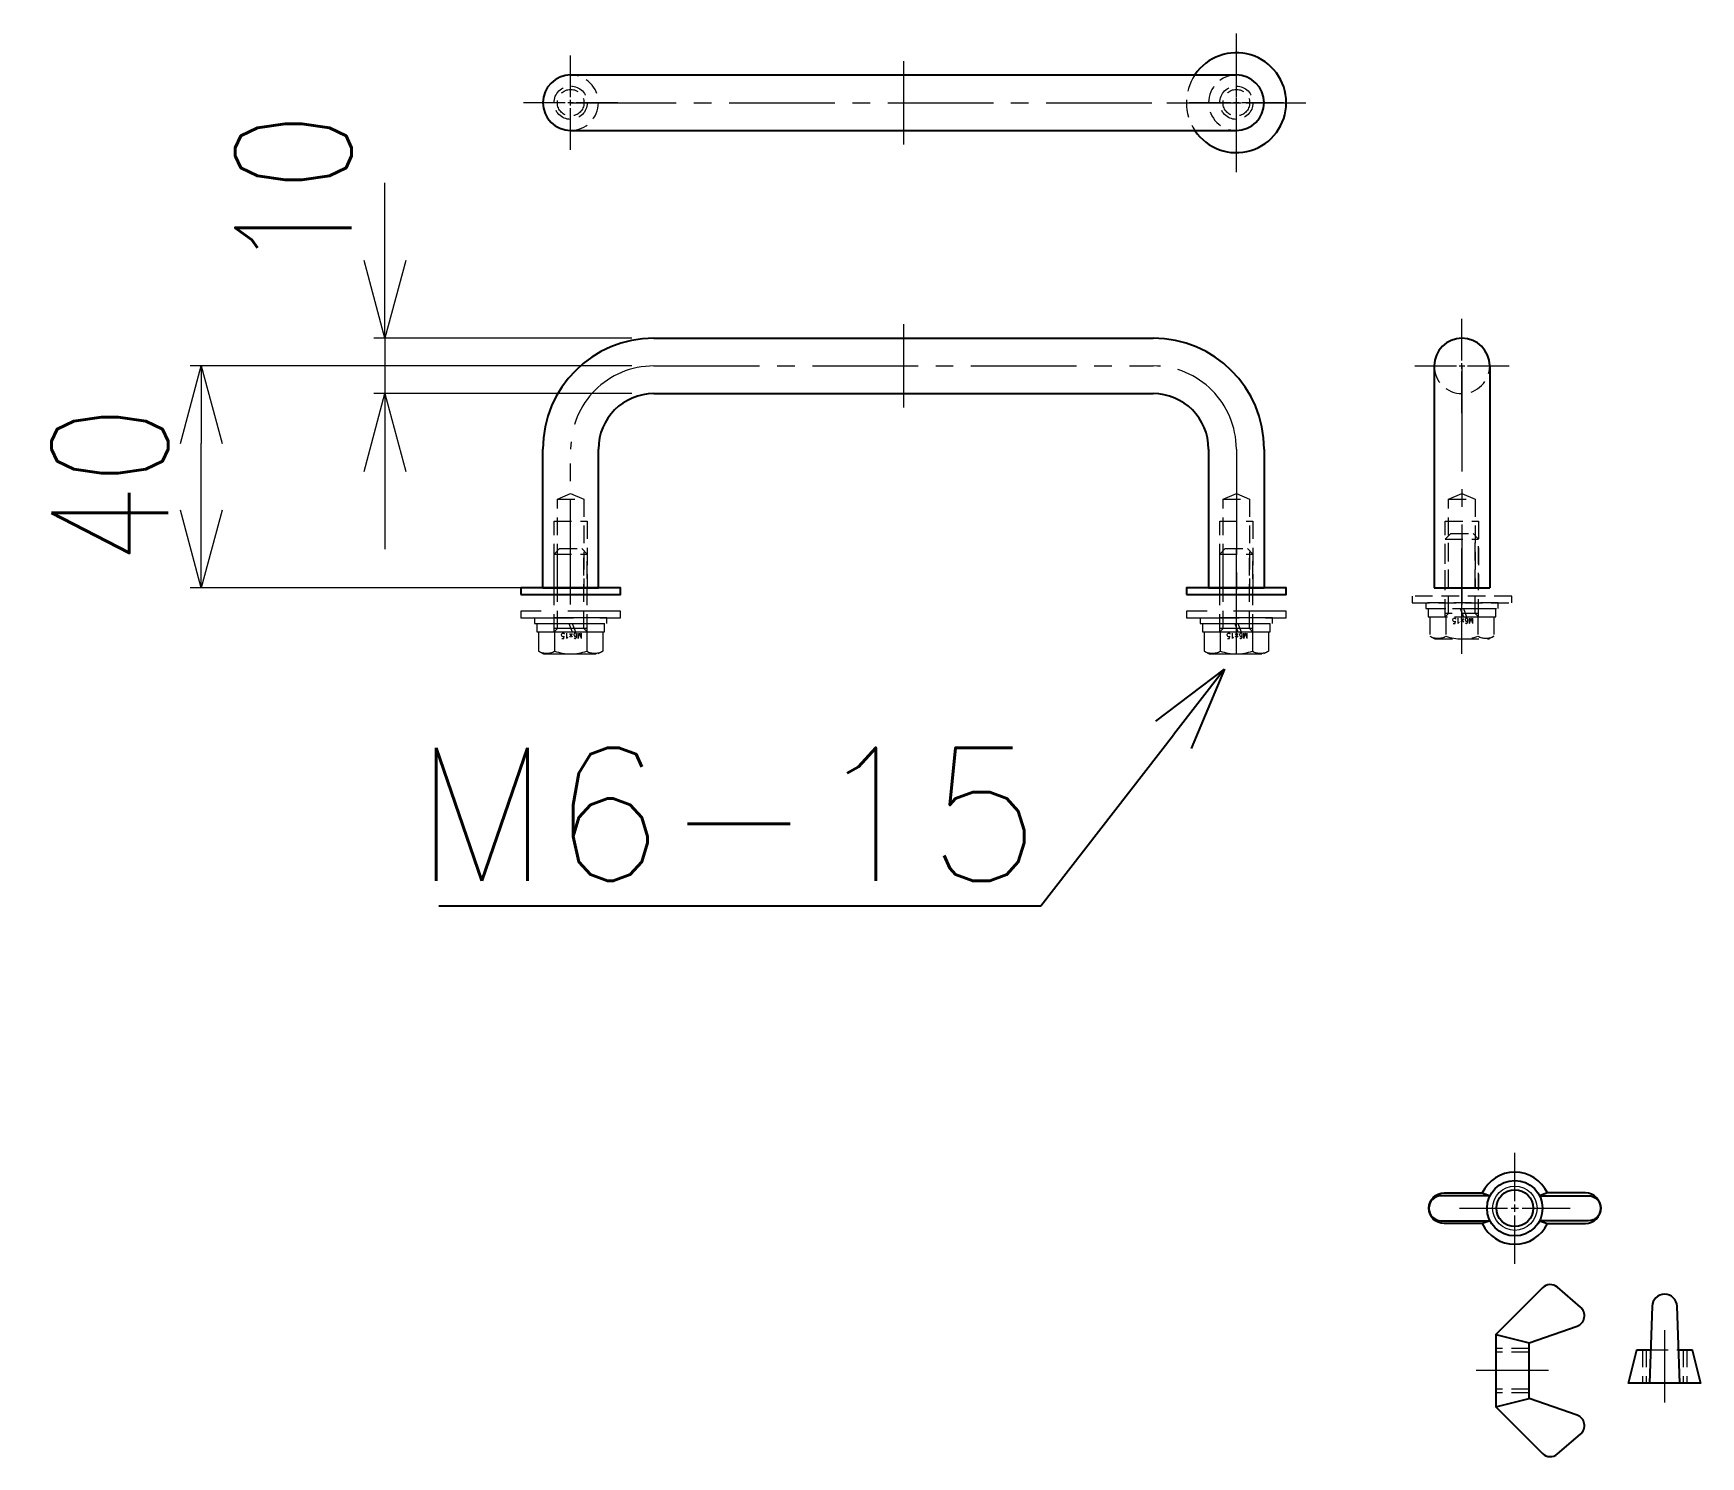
# Model space of a CAD drawing. Header units: millimetres. Extents: x 0 to 51411, y 0 to 16902.
# Drawn here: x 1049.3 to 1349.9, y 8150.6 to 8407.1 of the extents above; entities that cross this region are included whole.
import ezdxf

# ---------------------------------------------------------------- set-up
doc = ezdxf.new("R2010")
doc.units = ezdxf.units.MM
doc.linetypes.add('CENTER2', pattern=[28.575, 19.05, -3.175, 3.175, -3.175])
doc.linetypes.add('HIDDEN2', pattern=[4.7625, 3.175, -1.5875])
for name, color, linetype, lineweight in [('01_外形線', 7, 'Continuous', 25), ('02_細線', 5, 'Continuous', 13), ('03_かくれ線', 6, 'HIDDEN2', 13), ('04_中心線', 1, 'CENTER2', 9), ('07_寸法線', 3, 'Continuous', 9)]:
    doc.layers.add(name, color=color, linetype=linetype, lineweight=lineweight)
doc.styles.add('KSS_TXT', font='txt.shx', dxfattribs={"bigfont": 'extfont2.shx'})
doc.styles.add('寸法用', font='simplex.shx', dxfattribs={"width": 0.8, "bigfont": '@extfont2.shx'})
doc.dimstyles.new('KSS_DIM$3', dxfattribs={"dimscale": 3, "dimtxt": 3, "dimasz": 2.5, "dimexe": 1.25, "dimexo": 0.625, "dimtad": 1, "dimtih": 1, "dimtoh": 1, "dimdsep": 46, "dimtxsty": 'KSS_TXT', "dimblk": 'OPEN30', "dimcen": 0, "dimazin": 2, "dimtfac": 0.75, "dimtofl": 0, "dimtmove": 0, "dimatfit": 3, "dimldrblk": 'OPEN30', "dimfxl": 1, "dimtolj": 1, "dimarcsym": 0})
doc.dimstyles.new('機械製図用', dxfattribs={"dimtxt": 3.5, "dimasz": 3.5, "dimexe": 2, "dimexo": 0, "dimgap": 1.2, "dimtad": 1, "dimdsep": 46, "dimtxsty": '寸法用', "dimblk": 'OPEN30', "dimcen": 0, "dimclrd": 256, "dimclre": 256, "dimclrt": 7, "dimazin": 2, "dimtm": 1e-09, "dimtfac": 0.75, "dimtmove": 0, "dimatfit": 3, "dimldrblk": 'OPEN30', "dimfxl": 1, "dimlwd": -1, "dimlwe": -1, "dimarcsym": 0})

# ---------------------------------------------------------------- blocks, each defined once
blk = doc.blocks.new('*U836')
at = {"layer": '04_中心線', "color": 0, "linetype": 'CENTER2', "transparency": 16777216}
for p, q in [((0, 1), (0, 8.5)), ((-8.5, 0), (-1, 0)), ((1, 0), (8.5, 0)), ((0, -8.5), (0, -1))]:
    blk.add_line(p, q, dxfattribs=at)
at = {"layer": '04_中心線', "color": 0, "linetype": 'Continuous', "transparency": 16777216}
for p, q in [((-0.5, 0), (0.5, 0)), ((0, -0.5), (0, 0.5))]:
    blk.add_line(p, q, dxfattribs=at)
blk = doc.blocks.new('*U837')
at = {"layer": '04_中心線', "color": 0, "linetype": 'CENTER2', "transparency": 16777216}
for p, q in [((0, 1), (0, 8.5)), ((-8.5, 0), (-1, 0)), ((1, 0), (8.5, 0)), ((0, -8.5), (0, -1))]:
    blk.add_line(p, q, dxfattribs=at)
at = {"layer": '04_中心線', "color": 0, "linetype": 'Continuous', "transparency": 16777216}
for p, q in [((-0.5, 0), (0.5, 0)), ((0, -0.5), (0, 0.5))]:
    blk.add_line(p, q, dxfattribs=at)
blk = doc.blocks.new('*U834')
at = {"layer": '04_中心線', "color": 0, "linetype": 'CENTER2', "transparency": 16777216}
for p, q in [((0, 1), (0, 8.5)), ((-8.5, 0), (-1, 0)), ((1, 0), (8.5, 0)), ((0, -8.5), (0, -1))]:
    blk.add_line(p, q, dxfattribs=at)
at = {"layer": '04_中心線', "color": 0, "linetype": 'Continuous', "transparency": 16777216}
for p, q in [((-0.5, 0), (0.5, 0)), ((0, -0.5), (0, 0.5))]:
    blk.add_line(p, q, dxfattribs=at)
blk = doc.blocks.new('_Open30')
at = {"color": 0, "linetype": 'ByBlock', "lineweight": -2}
for p, q in [((-1, 0.268), (0, 0)), ((0, 0), (-1, -0.268)), ((0, 0), (-1, 0))]:
    blk.add_line(p, q, dxfattribs=at)
blk = doc.blocks.new('*D839')
at = {"layer": '07_寸法線', "transparency": 16777216}
for p, q in [((1157.16, 8347.18), (1077.58, 8347.18)), ((1079.58, 8321.18), (1079.58, 8333.18)), ((1137.16, 8307.18), (1077.58, 8307.18))]:
    blk.add_line(p, q, dxfattribs=at)
at = {"layer": 'Defpoints', "color": 0, "transparency": 16777216}
for p in [(1079.58, 8347.18), (1161.16, 8347.18), (1141.16, 8307.18)]:
    blk.add_point(p, dxfattribs=at)
at = {"layer": '07_寸法線', "transparency": 16777216, "xscale": 14, "yscale": 14, "zscale": 14}
for p, rotation in [((1079.58, 8347.18), 90), ((1079.58, 8307.18), 270)]:
    blk.add_blockref('_Open30', p, dxfattribs=dict(at, rotation=rotation))
at = {"layer": '07_寸法線', "color": 7, "transparency": 16777216, "insert": (1063.08, 8325.72), "char_height": 21, "attachment_point": 5, "rotation": 90, "style": '寸法用'}
blk.add_mtext('40', dxfattribs=at)
blk = doc.blocks.new('*D840')
at = {"layer": '07_寸法線', "transparency": 16777216}
for p, q in [((1112.68, 8366.18), (1112.68, 8380.18)), ((1157.16, 8352.18), (1110.68, 8352.18)), ((1112.68, 8352.18), (1112.68, 8342.18)), ((1157.16, 8342.18), (1110.68, 8342.18)), ((1112.68, 8328.18), (1112.68, 8314.18))]:
    blk.add_line(p, q, dxfattribs=at)
at = {"layer": 'Defpoints', "color": 0, "transparency": 16777216}
for p in [(1161.16, 8352.18), (1112.68, 8342.18), (1161.16, 8342.18)]:
    blk.add_point(p, dxfattribs=at)
at = {"layer": '07_寸法線', "transparency": 16777216, "xscale": 14, "yscale": 14, "zscale": 14}
for p, rotation in [((1112.68, 8352.18), 270), ((1112.68, 8342.18), 90)]:
    blk.add_blockref('_Open30', p, dxfattribs=dict(at, rotation=rotation))
at = {"layer": '07_寸法線', "color": 7, "transparency": 16777216, "insert": (1096.18, 8378.56), "char_height": 21, "attachment_point": 5, "rotation": 90, "style": '寸法用'}
blk.add_mtext('10', dxfattribs=at)
blk = doc.blocks.new('*U835')
at = {"layer": '04_中心線', "color": 0, "linetype": 'CENTER2', "transparency": 16777216}
for p, q in [((0, 1.8), (0, 12.5)), ((-12.5, 0), (-1.8, 0)), ((1.8, 0), (12.5, 0)), ((0, -12.5), (0, -1.8))]:
    blk.add_line(p, q, dxfattribs=at)
at = {"layer": '04_中心線', "color": 0, "linetype": 'Continuous', "transparency": 16777216}
for p, q in [((-0.9, 0), (0.9, 0)), ((0, -0.9), (0, 0.9))]:
    blk.add_line(p, q, dxfattribs=at)
blk = doc.blocks.new('*D838')
at = {"layer": '07_寸法線', "color": 0, "lineweight": -2, "transparency": 16777216}
for p, q in [((1230.9, 8249.86), (1254.81, 8280.67)), ((1122.4, 8249.86), (1230.9, 8249.86))]:
    blk.add_line(p, q, dxfattribs=at)
at = {"layer": 'Defpoints', "color": 0, "transparency": 16777216}
for p in [(1268.3, 8298.05), (1264.01, 8292.52)]:
    blk.add_point(p, dxfattribs=at)
at = {"layer": '07_寸法線', "color": 0, "lineweight": -2, "transparency": 16777216, "xscale": 15, "yscale": 15, "zscale": 15, "rotation": 52.17967921943576}
blk.add_blockref('_Open30', (1264.01, 8292.52), dxfattribs=at)
at = {"layer": '07_寸法線', "color": 0, "transparency": 16777216, "insert": (1174.4, 8266.36), "char_height": 24, "width": 111.1, "attachment_point": 5, "style": 'KSS_TXT'}
blk.add_mtext('\\A1;M6-15', dxfattribs=at)
blk = doc.blocks.new('*U857')
at = {"layer": '04_中心線', "color": 0, "transparency": 16777216}
for p, q in [((0, 1.3), (0, 10)), ((-10, 0), (-1.3, 0)), ((1.3, 0), (10, 0)), ((0, -10), (0, -1.3))]:
    blk.add_line(p, q, dxfattribs=at)
at = {"layer": '04_中心線', "color": 0, "linetype": 'Continuous', "transparency": 16777216}
for p, q in [((-0.65, 0), (0.65, 0)), ((0, -0.65), (0, 0.65))]:
    blk.add_line(p, q, dxfattribs=at)
blk = doc.blocks.new('*U858')
at = {"layer": '04_中心線', "color": 0, "transparency": 16777216}
blk.add_line((0, 6.5), (0, -6.5), dxfattribs=at)
blk = doc.blocks.new('*U859')
at = {"layer": '04_中心線', "color": 0, "transparency": 16777216}
blk.add_line((6.5, 0), (-6.5, 0), dxfattribs=at)

msp = doc.modelspace()

# ---------------------------------------------------------------- linework, layer by layer
at = {"layer": '01_外形線'}
for p, q in [((1146.157, 8399.613), (1266.157, 8399.613)), ((1146.157, 8389.613), (1266.157, 8389.613)), ((1161.157, 8352.182), (1251.157, 8352.182)), ((1301.832, 8347.182), (1301.832, 8307.182)), ((1311.832, 8347.182), (1311.832, 8307.182)), ((1161.157, 8342.182), (1251.157, 8342.182)), ((1141.157, 8307.182), (1141.157, 8332.182)), ((1151.157, 8307.182), (1151.157, 8332.182)), ((1261.157, 8332.182), (1261.157, 8307.182)), ((1271.157, 8332.182), (1271.157, 8307.182)), ((1141.157, 8307.182), (1151.157, 8307.182)), ((1261.157, 8307.182), (1271.157, 8307.182)), ((1301.832, 8307.182), (1311.832, 8307.182))]:
    msp.add_line(p, q, dxfattribs=at)
for points in [[(1137.157, 8305.982), (1155.157, 8305.982), (1155.157, 8307.182), (1137.157, 8307.182)], [(1257.157, 8305.982), (1275.157, 8305.982), (1275.157, 8307.182), (1257.157, 8307.182)]]:
    msp.add_lwpolyline(points, close=True, dxfattribs=at)
for points in [[(1322.248, 8198.136, 0.6367145), (1310.469, 8198.136)], [(1310.469, 8192.636, 0.6367145), (1322.248, 8192.636)], [(1346.108, 8163.886), (1345.607, 8177.718, 0.964401), (1341.11, 8177.718), (1340.608, 8163.886)]]:
    msp.add_lwpolyline(points, format="xyb", dxfattribs=at)
for points in [[(1311.894, 8197.636), (1303.108, 8197.636, 1), (1303.108, 8193.136), (1311.894, 8193.136), (1310.469, 8192.636), (1303.608, 8192.636, -1), (1303.608, 8198.136), (1310.469, 8198.136)], [(1320.824, 8197.636), (1329.608, 8197.636, -1), (1329.608, 8193.136), (1320.824, 8193.136), (1322.248, 8192.636), (1329.108, 8192.636, 1), (1329.108, 8198.136), (1322.248, 8198.136)], [(1327.58, 8158.084), (1318.919, 8161.115), (1318.919, 8171.115), (1327.58, 8174.146, 0.5777127), (1328.222, 8177.552), (1324.051, 8181.133, 0.3921312), (1321.334, 8181.03), (1312.919, 8172.615), (1312.919, 8159.615), (1321.333, 8151.201, 0.3920972), (1324.05, 8151.098), (1328.222, 8154.678, 0.5777462)]]:
    msp.add_lwpolyline(points, format="xyb", close=True, dxfattribs=at)
for points in [[(1312.919, 8172.615), (1318.919, 8171.115)], [(1345.891, 8169.886), (1348.358, 8169.886), (1349.858, 8163.886), (1336.858, 8163.886), (1338.358, 8169.886), (1340.826, 8169.886)], [(1312.919, 8159.615), (1318.919, 8161.115)]]:
    msp.add_lwpolyline(points, dxfattribs=at)
for radius in [5, 3.324]:
    msp.add_circle((1316.358, 8195.386), radius, dxfattribs=at)
for centre, radius, start, end in [((1266.157, 8394.613), 9, 213.74899, 146.25101), ((1146.157, 8394.613), 5, 90, 270), ((1266.157, 8394.613), 5, 270, 90), ((1161.157, 8332.182), 20, 90, 180), ((1251.157, 8332.182), 20, 0, 90), ((1306.832, 8347.182), 5, 0, 180), ((1161.157, 8332.182), 10, 90, 180), ((1251.157, 8332.182), 10, 0, 90)]:
    msp.add_arc(centre, radius, start, end, dxfattribs=at)
at = {"layer": '02_細線'}
msp.add_circle((1316.358, 8195.386), 4, dxfattribs=at)
at = {"layer": '03_かくれ線'}
for points in [[(1143.757, 8323.182), (1146.157, 8324.176), (1148.557, 8323.182)], [(1143.757, 8307.182), (1143.757, 8323.182), (1148.557, 8323.182), (1148.557, 8307.182)], [(1263.757, 8323.182), (1266.157, 8324.176), (1268.557, 8323.182)], [(1263.757, 8307.182), (1263.757, 8323.182), (1268.557, 8323.182), (1268.557, 8307.182)], [(1304.432, 8323.182), (1306.832, 8324.176), (1309.232, 8323.182)], [(1304.432, 8307.182), (1304.432, 8323.182), (1309.232, 8323.182), (1309.232, 8307.182)], [(1143.157, 8307.182), (1143.157, 8319.182), (1149.157, 8319.182), (1149.157, 8307.182)], [(1263.157, 8307.182), (1263.157, 8319.182), (1269.157, 8319.182), (1269.157, 8307.182)], [(1303.832, 8307.182), (1303.832, 8319.182), (1309.832, 8319.182), (1309.832, 8307.182)], [(1303.832, 8315.982), (1304.832, 8316.982)], [(1304.432, 8302.582), (1304.432, 8316.582)], [(1304.832, 8316.982), (1308.832, 8316.982)], [(1309.832, 8315.982), (1308.832, 8316.982)], [(1309.232, 8302.582), (1309.232, 8316.582)], [(1143.157, 8313.282), (1144.157, 8314.282)], [(1143.757, 8299.882), (1143.757, 8313.882)], [(1144.157, 8314.282), (1148.157, 8314.282)], [(1149.157, 8313.282), (1148.157, 8314.282)], [(1148.557, 8299.882), (1148.557, 8313.882)], [(1263.157, 8313.282), (1264.157, 8314.282)], [(1263.757, 8299.882), (1263.757, 8313.882)], [(1264.157, 8314.282), (1268.157, 8314.282)], [(1269.157, 8313.282), (1268.157, 8314.282)], [(1268.557, 8299.882), (1268.557, 8313.882)], [(1303.832, 8315.982), (1309.832, 8315.982)], [(1303.832, 8301.982), (1303.832, 8315.982)], [(1309.832, 8301.982), (1309.832, 8315.982)], [(1143.157, 8313.282), (1149.157, 8313.282)], [(1143.157, 8299.282), (1143.157, 8313.282)], [(1149.157, 8299.282), (1149.157, 8313.282)], [(1263.157, 8313.282), (1269.157, 8313.282)], [(1263.157, 8299.282), (1263.157, 8313.282)], [(1269.157, 8299.282), (1269.157, 8313.282)], [(1300.732, 8303.482), (1306.532, 8303.482)], [(1300.732, 8303.482), (1300.732, 8301.982)], [(1300.732, 8301.982), (1307.078, 8301.982)], [(1301.058, 8301.982), (1312.605, 8301.982)], [(1301.058, 8301.982), (1301.058, 8298.487)], [(1301.058, 8301.982), (1312.605, 8301.982)], [(1309.832, 8302.582), (1303.832, 8302.582)], [(1304.432, 8302.582), (1303.832, 8301.982)], [(1303.945, 8301.982), (1303.945, 8298.487)], [(1306.532, 8303.482), (1307.078, 8301.982)], [(1307.132, 8303.482), (1312.932, 8303.482)], [(1307.132, 8303.482), (1307.678, 8301.982)], [(1307.678, 8301.982), (1312.932, 8301.982)], [(1309.232, 8302.582), (1309.832, 8301.982)], [(1309.719, 8301.982), (1309.719, 8298.487)], [(1312.605, 8301.982), (1312.605, 8298.487)], [(1312.932, 8301.982), (1312.932, 8303.482)], [(1301.058, 8298.487), (1301.932, 8297.982)], [(1312.605, 8298.487), (1311.732, 8297.982)], [(1301.932, 8297.982), (1311.732, 8297.982)], [(1318.919, 8170.115), (1312.919, 8170.115)], [(1318.919, 8169.439), (1312.919, 8169.439)], [(1339.358, 8169.886), (1339.358, 8163.886)], [(1340.035, 8169.886), (1340.035, 8163.886)], [(1340.826, 8169.886), (1345.891, 8169.886)], [(1346.682, 8169.886), (1346.682, 8163.886)], [(1347.358, 8169.886), (1347.358, 8163.886)], [(1318.919, 8162.792), (1312.919, 8162.792)], [(1318.919, 8162.115), (1312.919, 8162.115)]]:
    msp.add_lwpolyline(points, dxfattribs=at)
for points in [[(1297.832, 8304.482), (1315.832, 8304.482), (1315.832, 8305.682), (1297.832, 8305.682)], [(1313.332, 8304.482), (1300.332, 8304.482), (1300.332, 8303.482), (1313.332, 8303.482)]]:
    msp.add_lwpolyline(points, close=True, dxfattribs=at)
at = {"layer": '03_かくれ線', "ltscale": 3}
for points in [[(1137.157, 8301.782), (1155.157, 8301.782), (1155.157, 8302.982), (1137.157, 8302.982)], [(1152.657, 8301.782), (1139.657, 8301.782), (1139.657, 8300.782), (1152.657, 8300.782)], [(1257.157, 8301.782), (1275.157, 8301.782), (1275.157, 8302.982), (1257.157, 8302.982)], [(1272.657, 8301.782), (1259.657, 8301.782), (1259.657, 8300.782), (1272.657, 8300.782)]]:
    msp.add_lwpolyline(points, close=True, dxfattribs=at)
for points in [[(1140.057, 8300.782), (1145.857, 8300.782)], [(1140.057, 8300.782), (1140.057, 8299.282)], [(1140.057, 8299.282), (1146.403, 8299.282)], [(1140.384, 8299.282), (1151.931, 8299.282)], [(1140.384, 8299.282), (1140.384, 8295.787)], [(1140.384, 8299.282), (1151.931, 8299.282)], [(1149.157, 8299.882), (1143.157, 8299.882)], [(1143.757, 8299.882), (1143.157, 8299.282)], [(1143.27, 8299.282), (1143.27, 8295.787)], [(1145.857, 8300.782), (1146.403, 8299.282)], [(1146.457, 8300.782), (1152.257, 8300.782)], [(1146.457, 8300.782), (1147.003, 8299.282)], [(1147.003, 8299.282), (1152.257, 8299.282)], [(1148.557, 8299.882), (1149.157, 8299.282)], [(1149.044, 8299.282), (1149.044, 8295.787)], [(1151.931, 8299.282), (1151.931, 8295.787)], [(1152.257, 8299.282), (1152.257, 8300.782)], [(1260.057, 8300.782), (1265.857, 8300.782)], [(1260.057, 8300.782), (1260.057, 8299.282)], [(1260.057, 8299.282), (1266.403, 8299.282)], [(1260.384, 8299.282), (1271.931, 8299.282)], [(1260.384, 8299.282), (1260.384, 8295.787)], [(1260.384, 8299.282), (1271.931, 8299.282)], [(1269.157, 8299.882), (1263.157, 8299.882)], [(1263.757, 8299.882), (1263.157, 8299.282)], [(1263.27, 8299.282), (1263.27, 8295.787)], [(1265.857, 8300.782), (1266.403, 8299.282)], [(1266.457, 8300.782), (1272.257, 8300.782)], [(1266.457, 8300.782), (1267.003, 8299.282)], [(1267.003, 8299.282), (1272.257, 8299.282)], [(1268.557, 8299.882), (1269.157, 8299.282)], [(1269.044, 8299.282), (1269.044, 8295.787)], [(1271.931, 8299.282), (1271.931, 8295.787)], [(1272.257, 8299.282), (1272.257, 8300.782)], [(1140.384, 8295.787), (1141.257, 8295.282)], [(1151.931, 8295.787), (1151.057, 8295.282)], [(1260.384, 8295.787), (1261.257, 8295.282)], [(1271.931, 8295.787), (1271.057, 8295.282)], [(1141.257, 8295.282), (1151.057, 8295.282)], [(1261.257, 8295.282), (1271.057, 8295.282)]]:
    msp.add_lwpolyline(points, dxfattribs=at)
at = {"layer": '03_かくれ線'}
for points in [[(1301.058, 8298.487, 0.2679491), (1303.945, 8298.487)], [(1303.945, 8298.487, 0.1747), (1309.719, 8298.487)], [(1309.719, 8298.487, 0.2679491), (1312.605, 8298.487)]]:
    msp.add_lwpolyline(points, format="xyb", dxfattribs=at)
at = {"layer": '03_かくれ線', "ltscale": 3}
for points in [[(1140.384, 8295.787, 0.2679491), (1143.27, 8295.787)], [(1143.27, 8295.787, 0.1747), (1149.044, 8295.787)], [(1149.044, 8295.787, 0.2679491), (1151.931, 8295.787)], [(1260.384, 8295.787, 0.2679491), (1263.27, 8295.787)], [(1263.27, 8295.787, 0.1747), (1269.044, 8295.787)], [(1269.044, 8295.787, 0.2679491), (1271.931, 8295.787)]]:
    msp.add_lwpolyline(points, format="xyb", dxfattribs=at)
at = {"layer": '03_かくれ線'}
for centre, radius in [((1146.157, 8394.613), 3), ((1146.157, 8394.613), 2.4), ((1266.157, 8394.613), 3), ((1266.157, 8394.613), 2.4)]:
    msp.add_circle(centre, radius, dxfattribs=at)
for centre, radius, start, end in [((1146.157, 8394.613), 5, 270, 90), ((1266.157, 8394.613), 9, 146.25101, 213.74899), ((1266.157, 8394.613), 5, 90, 270), ((1306.832, 8347.182), 5, 180, 0)]:
    msp.add_arc(centre, radius, start, end, dxfattribs=at)
at = {"layer": '04_中心線'}
for p, q in [((1206.157, 8402.113), (1206.157, 8387.113)), ((1146.157, 8394.613), (1266.157, 8394.613)), ((1206.157, 8354.682), (1206.157, 8339.682)), ((1161.157, 8347.182), (1251.157, 8347.182)), ((1306.832, 8347.182), (1306.832, 8304.182)), ((1146.157, 8304.182), (1146.157, 8332.182)), ((1266.157, 8332.182), (1266.157, 8304.182))]:
    msp.add_line(p, q, dxfattribs=at)
for points in [[(1266.157, 8295.282), (1266.157, 8314.282)], [(1306.832, 8295.282), (1306.832, 8314.282)]]:
    msp.add_lwpolyline(points, dxfattribs=at)
for centre, start, end in [((1161.157, 8332.182), 90, 180), ((1251.157, 8332.182), 0, 90)]:
    msp.add_arc(centre, 15, start, end, dxfattribs=at)

# ---------------------------------------------------------------- block references
at = {"layer": '04_中心線', "linetype": 'CENTER2'}
for name, p in [('*U835', (1266.157, 8394.613)), ('*U836', (1306.832, 8347.182))]:
    msp.add_blockref(name, p, dxfattribs=at)
for name, p, rotation in [('*U837', (1146.157, 8394.613), 90.00000000000001), ('*U834', (1266.157, 8394.613), 89.99999999999999)]:
    msp.add_blockref(name, p, dxfattribs=dict(at, rotation=rotation))
at = {"layer": '04_中心線'}
for name, p in [('*U857', (1316.358, 8195.386)), ('*U858', (1343.358, 8166.886)), ('*U859', (1315.919, 8166.115))]:
    msp.add_blockref(name, p, dxfattribs=at)

# ---------------------------------------------------------------- texts
at = {"layer": '03_かくれ線', "style": '寸法用', "width": 0.8}
msp.add_text('M6×15', height=1, rotation=180, dxfattribs=at).set_placement((1308.907, 8301.748))
at = {"layer": '03_かくれ線', "ltscale": 3, "style": '寸法用', "width": 0.8}
for p in [(1148.232, 8299.048), (1268.232, 8299.048)]:
    msp.add_text('M6×15', height=1, rotation=180, dxfattribs=at).set_placement(p)

# ---------------------------------------------------------------- dimensions: what is measured, and where the dimension line sits
at = {"layer": '07_寸法線'}
for base, p1, p2, picture, middle in [((1112.677, 8342.182), (1161.157, 8352.182), (1161.157, 8342.182), '*D840', (1096.177, 8378.564)), ((1079.579, 8347.182), (1141.157, 8307.182), (1161.157, 8347.182), '*D839', (1063.079, 8325.724))]:
    dim = msp.add_linear_dim(base=base, p1=p1, p2=p2, angle=90, dimstyle='機械製図用', override={"dimtxt": 21, "dimasz": 14, "dimexo": 4, "dimgap": 4}, dxfattribs=at)
    dim.commit()
    dim.dimension.update_dxf_attribs({"geometry": picture, "text_midpoint": middle, "dimtype": 160})
dim = msp.add_diameter_dim_2p(p1=(1268.303, 8298.047), p2=(1264.011, 8292.518), text='M6-15', dimstyle='KSS_DIM$3', override={"dimtxt": 8, "dimasz": 5, "dimgap": 1.5, "dimpost": '%%C<>'}, dxfattribs=at)
dim.commit()
dim.dimension.update_dxf_attribs({"geometry": '*D838', "text_midpoint": (1174.399, 8266.361)})

doc.saveas('drawing.dxf')
